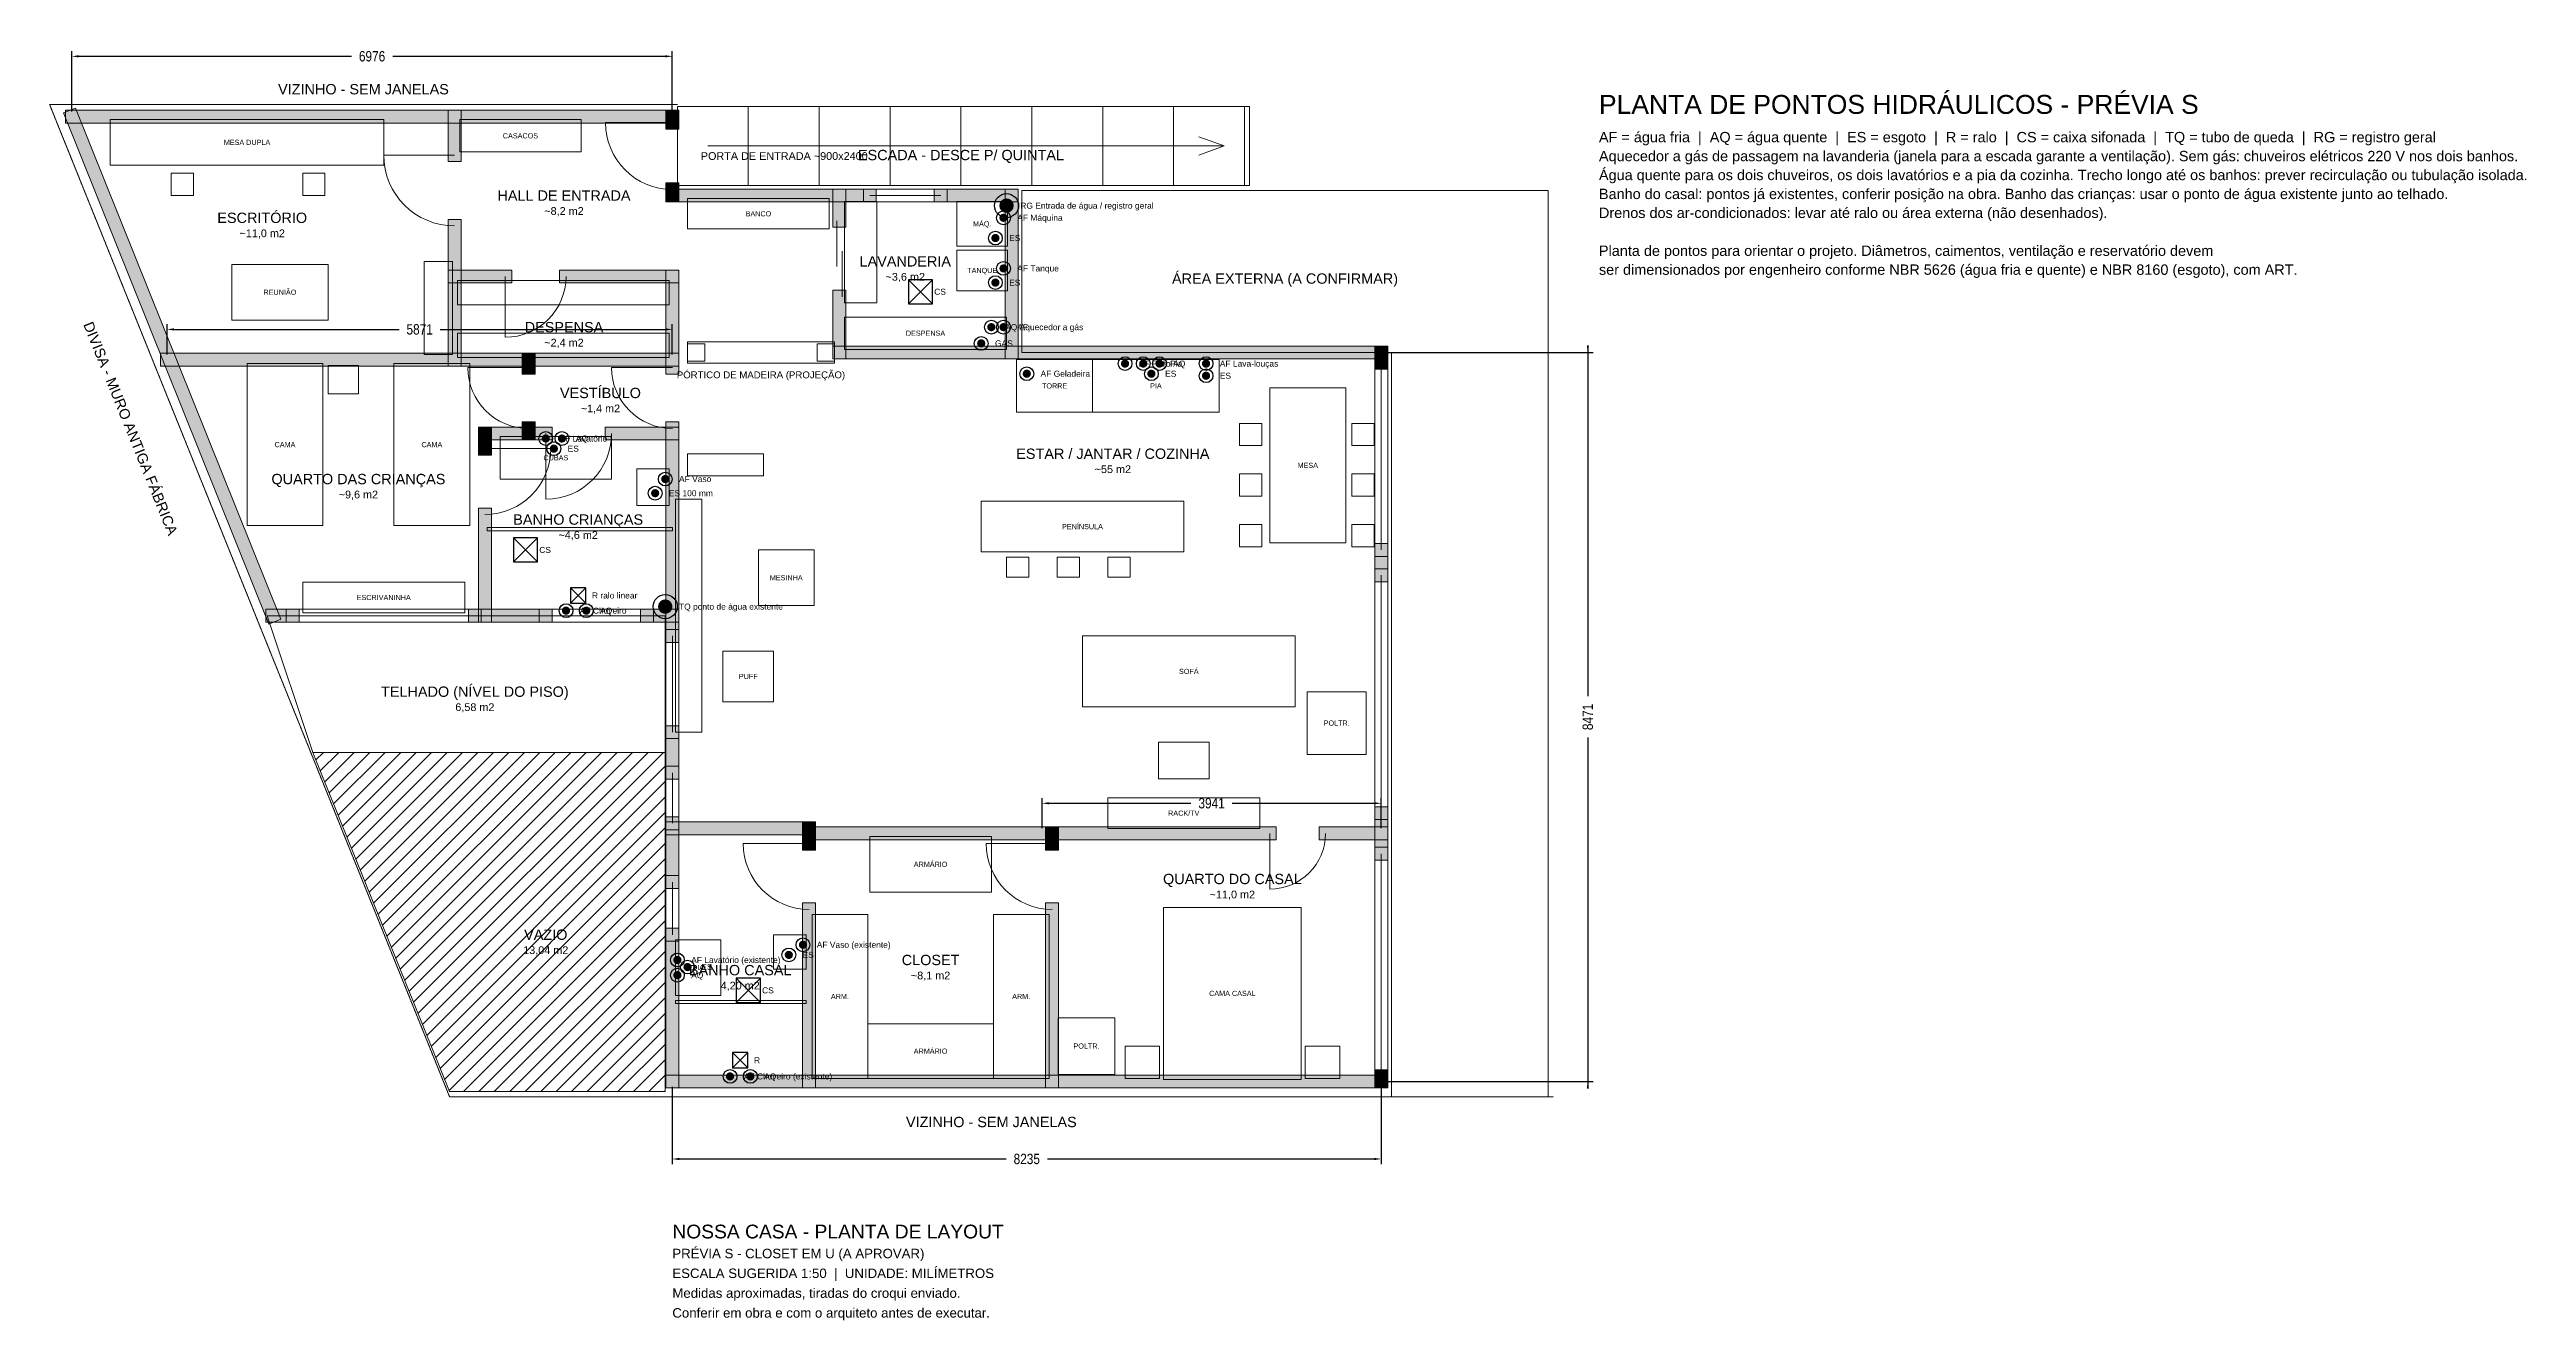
# Model space of a CAD drawing. Header units: millimetres. Extents: x -259 to 28516, y -2600 to 12167.
import ezdxf
from ezdxf.enums import TextEntityAlignment as Align

# ---------------------------------------------------------------- set-up
doc = ezdxf.new("R2010")
doc.units = ezdxf.units.MM
doc.linetypes.add('DASHED', pattern=[1.524, 1.27, -0.254])
for name, color, linetype, lineweight in [('ARQ-AMBIENTE', 9, 'Continuous', 13), ('ARQ-CARIMBO', 9, 'Continuous', 13), ('ARQ-COTA', 9, 'Continuous', 13), ('ARQ-DIVISA', 9, 'DASHED', 13), ('ARQ-ESCADA', 9, 'Continuous', 13), ('ARQ-EXTERNO', 9, 'Continuous', 13), ('ARQ-JANELA', 9, 'Continuous', 13), ('ARQ-MOBILIARIO', 9, 'Continuous', 13), ('ARQ-MOBILIARIO-TEXTO', 9, 'Continuous', 13), ('ARQ-PAREDE', 9, 'Continuous', 13), ('ARQ-PAREDE-HACHURA', 9, 'Continuous', 13), ('ARQ-PORTA', 9, 'Continuous', 13), ('ARQ-PORTICO', 9, 'DASHED', 13)]:
    doc.layers.add(name, color=color, linetype=linetype, lineweight=lineweight)
for name, color, linetype in [('HID-AGUA-FRIA', 5, 'Continuous'), ('HID-AGUA-QUENTE', 1, 'Continuous'), ('HID-ESGOTO', 30, 'Continuous'), ('HID-GAS', 2, 'Continuous'), ('HID-LEGENDA', 7, 'Continuous')]:
    doc.layers.add(name, color=color, linetype=linetype)
doc.styles.add('OpenSansCondensed-Light', font='OpenSansCondensed-Light.ttf')
doc.styles.get("Standard").update_dxf_attribs({"font": 'arial.ttf'})
doc.dimstyles.new('COTA-50', dxfattribs={"dimtxt": 120, "dimasz": 80, "dimexe": 60, "dimexo": 60, "dimgap": 40, "dimtad": 1, "dimdec": 0, "dimcen": 2.5, "dimazin": 3, "dimtfac": 1, "dimtmove": 0, "dimatfit": 3})

# ---------------------------------------------------------------- blocks, each defined once
blk = doc.blocks.new('_CLOSEDFILLED')
at = {"color": 0, "linetype": 'BYBLOCK'}
blk.add_solid([(-1, 0.16), (0, 0), (-1, -0.16)], dxfattribs=at)
blk = doc.blocks.new('*D1')
for p, q in [((6976, 116), (6976, -784)), ((15212, 116), (15212, -784)), ((7056, -724), (10854, -724)), ((11334, -724), (15132, -724))]:
    blk.add_line(p, q)
at = {"layer": 'Defpoints'}
for p in [(6976, 176), (15212, 176), (6976, -724)]:
    blk.add_point(p, dxfattribs=at)
at = {"layer": 'ARQ-COTA', "xscale": 80, "yscale": 80, "rotation": 180}
blk.add_blockref('_CLOSEDFILLED', (6976, -724), dxfattribs=at)
at = {"layer": 'ARQ-COTA', "xscale": 80, "yscale": 80}
blk.add_blockref('_CLOSEDFILLED', (15212, -724), dxfattribs=at)
at = {"layer": 'ARQ-COTA', "insert": (11094, -724), "char_height": 120, "attachment_point": 5, "style": 'OpenSansCondensed-Light'}
blk.add_mtext('8235', dxfattribs=at)
blk = doc.blocks.new('*D2')
for p, q in [((0, 11448), (0, 12148)), ((80, 12088), (3248, 12088)), ((3728, 12088), (6896, 12088)), ((6976, 11448), (6976, 12148))]:
    blk.add_line(p, q)
at = {"layer": 'Defpoints'}
for p in [(0, 12088), (0, 11388), (6976, 11388)]:
    blk.add_point(p, dxfattribs=at)
at = {"layer": 'ARQ-COTA', "xscale": 80, "yscale": 80, "rotation": 180}
blk.add_blockref('_CLOSEDFILLED', (0, 12088), dxfattribs=at)
at = {"layer": 'ARQ-COTA', "xscale": 80, "yscale": 80}
blk.add_blockref('_CLOSEDFILLED', (6976, 12088), dxfattribs=at)
at = {"layer": 'ARQ-COTA', "insert": (3488, 12088), "char_height": 120, "attachment_point": 5, "style": 'OpenSansCondensed-Light'}
blk.add_mtext('6976', dxfattribs=at)
blk = doc.blocks.new('*D3')
for p, q in [((15272, 8647), (17672, 8647)), ((17612, 8727), (17612, 4652)), ((17612, 4172), (17612, 96)), ((15272, 176), (17672, 176))]:
    blk.add_line(p, q)
at = {"layer": 'Defpoints'}
for p in [(15212, 8647), (17612, 8647), (15212, 176)]:
    blk.add_point(p, dxfattribs=at)
at = {"layer": 'ARQ-COTA', "xscale": 80, "yscale": 80}
for p, rotation in [((17612, 8647), 270), ((17612, 176), 90)]:
    blk.add_blockref('_CLOSEDFILLED', p, dxfattribs=dict(at, rotation=rotation))
at = {"layer": 'ARQ-COTA', "insert": (17612, 4412), "char_height": 120, "attachment_point": 5, "rotation": 90, "style": 'OpenSansCondensed-Light'}
blk.add_mtext('8471', dxfattribs=at)
blk = doc.blocks.new('*D4')
for p, q in [((11271, 3119), (11271, 3469)), ((15212, 3119), (15212, 3469)), ((11351, 3409), (13001, 3409)), ((13481, 3409), (15132, 3409))]:
    blk.add_line(p, q)
at = {"layer": 'Defpoints'}
for p in [(11271, 3409), (11271, 3059), (15212, 3059)]:
    blk.add_point(p, dxfattribs=at)
at = {"layer": 'ARQ-COTA', "xscale": 80, "yscale": 80, "rotation": 180}
blk.add_blockref('_CLOSEDFILLED', (11271, 3409), dxfattribs=at)
at = {"layer": 'ARQ-COTA', "xscale": 80, "yscale": 80}
blk.add_blockref('_CLOSEDFILLED', (15212, 3409), dxfattribs=at)
at = {"layer": 'ARQ-COTA', "insert": (13241, 3409), "char_height": 120, "attachment_point": 5, "style": 'OpenSansCondensed-Light'}
blk.add_mtext('3941', dxfattribs=at)
blk = doc.blocks.new('*D5')
for p, q in [((1106, 8625), (1106, 8975)), ((6976, 8625), (6976, 8975)), ((1186, 8915), (3801, 8915)), ((4281, 8915), (6896, 8915))]:
    blk.add_line(p, q)
at = {"layer": 'Defpoints'}
for p in [(1106, 8915), (1106, 8565), (6976, 8565)]:
    blk.add_point(p, dxfattribs=at)
at = {"layer": 'ARQ-COTA', "xscale": 80, "yscale": 80, "rotation": 180}
blk.add_blockref('_CLOSEDFILLED', (1106, 8915), dxfattribs=at)
at = {"layer": 'ARQ-COTA', "xscale": 80, "yscale": 80}
blk.add_blockref('_CLOSEDFILLED', (6976, 8915), dxfattribs=at)
at = {"layer": 'ARQ-COTA', "insert": (4041, 8915), "char_height": 120, "attachment_point": 5, "style": 'OpenSansCondensed-Light'}
blk.add_mtext('5871', dxfattribs=at)

msp = doc.modelspace()

# ---------------------------------------------------------------- hatches: boundary and pattern name
at = {"layer": 'ARQ-EXTERNO'}
h = msp.add_hatch(dxfattribs=at)
h.set_pattern_fill('ANSI31', color=254, scale=40)
h.paths.add_polyline_path([(2800, 4000), (6894.1, 4000), (6894.1, 58.8), (4388.2, 58.8)])
at = {"layer": 'ARQ-PAREDE-HACHURA'}
for points in [[(41.6, 11485.8), (2427, 5546.6), (2287.8, 5490.7), (-97.5, 11429.9)], [(-75, 11463.2), (7051.5, 11463.2), (7051.5, 11313.2), (-75, 11313.2)], [(4522.1, 11463.2), (4522.1, 10866.2), (4372.1, 10866.2), (4372.1, 11463.2)], [(7051.5, 11463.2), (7051.5, 11242.6), (6901.5, 11242.6), (6901.5, 11463.2)], [(7051.5, 10616.2), (7051.5, 10395.6), (6901.5, 10395.6), (6901.5, 10616.2)], [(6901.5, 10545.6), (9345.6, 10545.6), (9345.6, 10395.6), (6901.5, 10395.6)], [(8992.6, 10545.6), (8992.6, 10101.5), (8842.6, 10101.5), (8842.6, 10545.6)], [(10019.1, 10545.6), (10992.6, 10545.6), (10992.6, 10395.6), (10019.1, 10395.6)], [(10992.6, 10545.6), (10992.6, 8572.1), (10842.6, 8572.1), (10842.6, 10545.6)], [(4522.1, 10192.6), (4522.1, 8489.7), (4372.1, 8489.7), (4372.1, 10192.6)], [(4372.1, 9604.4), (5110.3, 9604.4), (5110.3, 9454.4), (4372.1, 9454.4)], [(5666.2, 9604.4), (7051.5, 9604.4), (7051.5, 9454.4), (5666.2, 9454.4)], [(7051.5, 9604.4), (7051.5, 8395.6), (6901.5, 8395.6), (6901.5, 9604.4)], [(8992.6, 9369.1), (8992.6, 8572.1), (8842.6, 8572.1), (8842.6, 9369.1)], [(1030.9, 8639.7), (7051.5, 8639.7), (7051.5, 8489.7), (1030.9, 8489.7)], [(5380.9, 8639.7), (5380.9, 8395.6), (5230.9, 8395.6), (5230.9, 8639.7)], [(8842.6, 8722.1), (10992.6, 8722.1), (10992.6, 8572.1), (8842.6, 8572.1)], [(10842.6, 8722.1), (15286.8, 8722.1), (15286.8, 8572.1), (10842.6, 8572.1)], [(15286.8, 8722.1), (15286.8, 8454.4), (15136.8, 8454.4), (15136.8, 8722.1)], [(4725, 7780.9), (5580.9, 7780.9), (5580.9, 7630.9), (4725, 7630.9)], [(4875, 7780.9), (4875, 7454.4), (4725, 7454.4), (4725, 7780.9)], [(5380.9, 7839.7), (5380.9, 7630.9), (5230.9, 7630.9), (5230.9, 7839.7)], [(6195.6, 7780.9), (7051.5, 7780.9), (7051.5, 7630.9), (6195.6, 7630.9)], [(7051.5, 7839.7), (7051.5, 5277.9), (6901.5, 5277.9), (6901.5, 7839.7)], [(4875, 6839.7), (4875, 5513.2), (4725, 5513.2), (4725, 6839.7)], [(15286.8, 6427.9), (15286.8, 5983.8), (15136.8, 5983.8), (15136.8, 6427.9)], [(2254.4, 5663.2), (2639.7, 5663.2), (2639.7, 5513.2), (2254.4, 5513.2)], [(4607.4, 5663.2), (5580.9, 5663.2), (5580.9, 5513.2), (4607.4, 5513.2)], [(6607.4, 5663.2), (7051.5, 5663.2), (7051.5, 5513.2), (6607.4, 5513.2)], [(7051.5, 4310.3), (7051.5, 3689.7), (6901.5, 3689.7), (6901.5, 4310.3)], [(7051.5, 3251.5), (7051.5, 2419.1), (6901.5, 2419.1), (6901.5, 3251.5)], [(6901.5, 3192.6), (8639.7, 3192.6), (8639.7, 3042.6), (6901.5, 3042.6)], [(8639.7, 3192.6), (8639.7, 2866.2), (8489.7, 2866.2), (8489.7, 3192.6)], [(15286.8, 3369.1), (15286.8, 2748.5), (15136.8, 2748.5), (15136.8, 3369.1)], [(8489.7, 3133.8), (13992.6, 3133.8), (13992.6, 2983.8), (8489.7, 2983.8)], [(11463.2, 3133.8), (11463.2, 2866.2), (11313.2, 2866.2), (11313.2, 3133.8)], [(14489.7, 3133.8), (15286.8, 3133.8), (15286.8, 2983.8), (14489.7, 2983.8)], [(8639.7, 2251.5), (8639.7, 101.5), (8489.7, 101.5), (8489.7, 2251.5)], [(11463.2, 2251.5), (11463.2, 101.5), (11313.2, 101.5), (11313.2, 2251.5)], [(7051.5, 1957.4), (7051.5, 101.5), (6901.5, 101.5), (6901.5, 1957.4)], [(15286.8, 310.3), (15286.8, 101.5), (15136.8, 101.5), (15136.8, 310.3)], [(6901.5, 251.5), (15286.8, 251.5), (15286.8, 101.5), (6901.5, 101.5)]]:
    msp.add_hatch(color=254, dxfattribs=at).paths.add_polyline_path(points)
at = {"layer": 'HID-AGUA-FRIA'}
h = msp.add_hatch(color=5, dxfattribs=at)
edge = h.paths.add_edge_path()
edge.add_arc((10858.8, 10352.9), 84, 0, 360)
h = msp.add_hatch(color=5, dxfattribs=at)
edge = h.paths.add_edge_path()
edge.add_arc((10823.5, 10211.8), 48, 0, 360)
h = msp.add_hatch(color=5, dxfattribs=at)
edge = h.paths.add_edge_path()
edge.add_arc((10823.5, 9623.5), 48, 0, 360)
h = msp.add_hatch(color=5, dxfattribs=at)
edge = h.paths.add_edge_path()
edge.add_arc((10823.5, 8941.2), 48, 0, 360)
h = msp.add_hatch(color=5, dxfattribs=at)
edge = h.paths.add_edge_path()
edge.add_arc((11094.1, 8400), 48, 0, 360)
h = msp.add_hatch(color=5, dxfattribs=at)
edge = h.paths.add_edge_path()
edge.add_arc((12235.3, 8517.6), 48, 0, 360)
h = msp.add_hatch(color=5, dxfattribs=at)
edge = h.paths.add_edge_path()
edge.add_arc((12447.1, 8517.6), 48, 0, 360)
h = msp.add_hatch(color=5, dxfattribs=at)
edge = h.paths.add_edge_path()
edge.add_arc((13176.5, 8517.6), 48, 0, 360)
h = msp.add_hatch(color=5, dxfattribs=at)
edge = h.paths.add_edge_path()
edge.add_arc((5505.9, 7647.1), 48, 0, 360)
h = msp.add_hatch(color=5, dxfattribs=at)
edge = h.paths.add_edge_path()
edge.add_arc((6894.1, 7176.5), 48, 0, 360)
h = msp.add_hatch(color=5, dxfattribs=at)
edge = h.paths.add_edge_path()
edge.add_arc((5741.2, 5647.1), 48, 0, 360)
h = msp.add_hatch(color=5, dxfattribs=at)
edge = h.paths.add_edge_path()
edge.add_arc((8494.1, 1764.7), 48, 0, 360)
h = msp.add_hatch(color=5, dxfattribs=at)
edge = h.paths.add_edge_path()
edge.add_arc((7035.3, 1588.2), 48, 0, 360)
h = msp.add_hatch(color=5, dxfattribs=at)
edge = h.paths.add_edge_path()
edge.add_arc((7647.1, 235.3), 48, 0, 360)
at = {"layer": 'HID-AGUA-QUENTE'}
h = msp.add_hatch(color=1, dxfattribs=at)
edge = h.paths.add_edge_path()
edge.add_arc((10682.4, 8941.2), 48, 0, 360)
h = msp.add_hatch(color=1, dxfattribs=at)
edge = h.paths.add_edge_path()
edge.add_arc((12635.3, 8517.6), 48, 0, 360)
h = msp.add_hatch(color=1, dxfattribs=at)
edge = h.paths.add_edge_path()
edge.add_arc((5694.1, 7647.1), 48, 0, 360)
h = msp.add_hatch(color=1, dxfattribs=at)
edge = h.paths.add_edge_path()
edge.add_arc((5976.5, 5647.1), 48, 0, 360)
h = msp.add_hatch(color=1, dxfattribs=at)
edge = h.paths.add_edge_path()
edge.add_arc((7035.3, 1411.8), 48, 0, 360)
h = msp.add_hatch(color=1, dxfattribs=at)
edge = h.paths.add_edge_path()
edge.add_arc((7882.4, 235.3), 48, 0, 360)
at = {"layer": 'HID-ESGOTO'}
h = msp.add_hatch(color=30, dxfattribs=at)
edge = h.paths.add_edge_path()
edge.add_arc((10729.4, 9976.5), 48, 0, 360)
h = msp.add_hatch(color=30, dxfattribs=at)
edge = h.paths.add_edge_path()
edge.add_arc((10729.4, 9458.8), 48, 0, 360)
h = msp.add_hatch(color=30, dxfattribs=at)
edge = h.paths.add_edge_path()
edge.add_arc((12541.2, 8400), 48, 0, 360)
h = msp.add_hatch(color=30, dxfattribs=at)
edge = h.paths.add_edge_path()
edge.add_arc((13176.5, 8376.5), 48, 0, 360)
h = msp.add_hatch(color=30, dxfattribs=at)
edge = h.paths.add_edge_path()
edge.add_arc((5600, 7529.4), 48, 0, 360)
h = msp.add_hatch(color=30, dxfattribs=at)
edge = h.paths.add_edge_path()
edge.add_arc((6776.5, 7011.8), 48, 0, 360)
h = msp.add_hatch(color=30, dxfattribs=at)
edge = h.paths.add_edge_path()
edge.add_arc((6894.1, 5694.1), 84, 0, 360)
h = msp.add_hatch(color=30, dxfattribs=at)
edge = h.paths.add_edge_path()
edge.add_arc((7152.9, 1505.9), 48, 0, 360)
h = msp.add_hatch(color=30, dxfattribs=at)
edge = h.paths.add_edge_path()
edge.add_arc((8329.4, 1647.1), 48, 0, 360)
at = {"layer": 'HID-GAS'}
h = msp.add_hatch(color=2, dxfattribs=at)
edge = h.paths.add_edge_path()
edge.add_arc((10564.7, 8752.9), 48, 0, 360)

# ---------------------------------------------------------------- linework, layer by layer
at = {"layer": 'ARQ-DIVISA'}
for points in [[(-258.8, 11529.4), (7035.3, 11529.4)], [(-258.8, 11529.4), (4388.2, 0), (17211.8, 0)]]:
    msp.add_lwpolyline(points, dxfattribs=at)
at = {"layer": 'ARQ-ESCADA'}
for p, q in [((7035.3, 11505.9), (7035.3, 10588.2)), ((7858.8, 11505.9), (7858.8, 10588.2)), ((8682.4, 11505.9), (8682.4, 10588.2)), ((9505.9, 11505.9), (9505.9, 10588.2)), ((10329.4, 11505.9), (10329.4, 10588.2)), ((11152.9, 11505.9), (11152.9, 10588.2)), ((11976.5, 11505.9), (11976.5, 10588.2)), ((12800, 11505.9), (12800, 10588.2)), ((13623.5, 11505.9), (13623.5, 10588.2)), ((7388.2, 11047.1), (13388.2, 11047.1))]:
    msp.add_line(p, q, dxfattribs=at)
msp.add_lwpolyline([(13094.1, 11152.9), (13388.2, 11047.1), (13094.1, 10941.2)], dxfattribs=at)
at = {"layer": 'ARQ-EXTERNO'}
for points in [[(7035.3, 11505.9), (13682.4, 11505.9), (13682.4, 10588.2), (7035.3, 10588.2)], [(11035.3, 10529.4), (17152.9, 10529.4), (17152.9, 0), (15329.4, 0), (15329.4, 8647.1), (11035.3, 8647.1)], [(2270.6, 5588.2), (6894.1, 5588.2), (6894.1, 4000), (2800, 4000)], [(2800, 4000), (6894.1, 4000), (6894.1, 58.8), (4388.2, 58.8)]]:
    msp.add_lwpolyline(points, close=True, dxfattribs=at)
at = {"layer": 'ARQ-JANELA'}
for p, q in [((9270.6, 10470.6), (10094.1, 10470.6)), ((15211.8, 8529.4), (15211.8, 6352.9)), ((15211.8, 6058.8), (15211.8, 3294.1)), ((2564.7, 5588.2), (4682.4, 5588.2)), ((5505.9, 5588.2), (6682.4, 5588.2)), ((6976.5, 5352.9), (6976.5, 4235.3)), ((6976.5, 3764.7), (6976.5, 3176.5)), ((15211.8, 2823.5), (15211.8, 235.3)), ((6976.5, 2494.1), (6976.5, 1882.4))]:
    msp.add_line(p, q, dxfattribs=at)
for points in [[(9195.6, 10545.6), (10169.1, 10545.6), (10169.1, 10395.6), (9195.6, 10395.6)], [(15286.8, 8604.4), (15286.8, 6277.9), (15136.8, 6277.9), (15136.8, 8604.4)], [(15286.8, 6133.8), (15286.8, 3219.1), (15136.8, 3219.1), (15136.8, 6133.8)], [(2489.7, 5663.2), (4757.4, 5663.2), (4757.4, 5513.2), (2489.7, 5513.2)], [(5430.9, 5663.2), (6757.4, 5663.2), (6757.4, 5513.2), (5430.9, 5513.2)], [(7051.5, 5427.9), (7051.5, 4160.3), (6901.5, 4160.3), (6901.5, 5427.9)], [(7051.5, 3839.7), (7051.5, 3101.5), (6901.5, 3101.5), (6901.5, 3839.7)], [(15286.8, 2898.5), (15286.8, 160.3), (15136.8, 160.3), (15136.8, 2898.5)], [(7051.5, 2569.1), (7051.5, 1807.4), (6901.5, 1807.4), (6901.5, 2569.1)]]:
    msp.add_lwpolyline(points, close=True, dxfattribs=at)
at = {"layer": 'ARQ-MOBILIARIO'}
for points in [[(447.1, 11352.9), (3623.5, 11352.9), (3623.5, 10823.5), (447.1, 10823.5)], [(4505.9, 11352.9), (5917.6, 11352.9), (5917.6, 10976.5), (4505.9, 10976.5)], [(1152.9, 10729.4), (1411.8, 10729.4), (1411.8, 10470.6), (1152.9, 10470.6)], [(2682.4, 10729.4), (2941.2, 10729.4), (2941.2, 10470.6), (2682.4, 10470.6)], [(7152.9, 10435.3), (8800, 10435.3), (8800, 10082.4), (7152.9, 10082.4)], [(8976.5, 10400), (9352.9, 10400), (9352.9, 9223.5), (8976.5, 9223.5)], [(10282.4, 10400), (10870.6, 10400), (10870.6, 9882.4), (10282.4, 9882.4)], [(10282.4, 9835.3), (10870.6, 9835.3), (10870.6, 9364.7), (10282.4, 9364.7)], [(1858.8, 9670.6), (2976.5, 9670.6), (2976.5, 9023.5), (1858.8, 9023.5)], [(4094.1, 9705.9), (4423.5, 9705.9), (4423.5, 8623.5), (4094.1, 8623.5)], [(4482.4, 9482.4), (6941.2, 9482.4), (6941.2, 9200), (4482.4, 9200)], [(8976.5, 9058.8), (10858.8, 9058.8), (10858.8, 8682.4), (8976.5, 8682.4)], [(4482.4, 8870.6), (6941.2, 8870.6), (6941.2, 8588.2), (4482.4, 8588.2)], [(2035.3, 8517.6), (2917.6, 8517.6), (2917.6, 6635.3), (2035.3, 6635.3)], [(2976.5, 8494.1), (3329.4, 8494.1), (3329.4, 8164.7), (2976.5, 8164.7)], [(3741.2, 8517.6), (4623.5, 8517.6), (4623.5, 6635.3), (3741.2, 6635.3)], [(10976.5, 8564.7), (11858.8, 8564.7), (11858.8, 7952.9), (10976.5, 7952.9)], [(11858.8, 8564.7), (13329.4, 8564.7), (13329.4, 7952.9), (11858.8, 7952.9)], [(13917.6, 8235.3), (14800, 8235.3), (14800, 6435.3), (13917.6, 6435.3)], [(13564.7, 7823.5), (13823.5, 7823.5), (13823.5, 7564.7), (13564.7, 7564.7)], [(14870.6, 7823.5), (15129.4, 7823.5), (15129.4, 7564.7), (14870.6, 7564.7)], [(4976.5, 7670.6), (6270.6, 7670.6), (6270.6, 7176.5), (4976.5, 7176.5)], [(6564.7, 7294.1), (6941.2, 7294.1), (6941.2, 6870.6), (6564.7, 6870.6)], [(7152.9, 7470.6), (8035.3, 7470.6), (8035.3, 7211.8), (7152.9, 7211.8)], [(13564.7, 7235.3), (13823.5, 7235.3), (13823.5, 6976.5), (13564.7, 6976.5)], [(14870.6, 7235.3), (15129.4, 7235.3), (15129.4, 6976.5), (14870.6, 6976.5)], [(7011.8, 6941.2), (7317.6, 6941.2), (7317.6, 4235.3), (7011.8, 4235.3)], [(10564.7, 6917.6), (12917.6, 6917.6), (12917.6, 6329.4), (10564.7, 6329.4)], [(13564.7, 6647.1), (13823.5, 6647.1), (13823.5, 6388.2), (13564.7, 6388.2)], [(14870.6, 6647.1), (15129.4, 6647.1), (15129.4, 6388.2), (14870.6, 6388.2)], [(4823.5, 6611.8), (6976.5, 6611.8), (6976.5, 6576.5), (4823.5, 6576.5)], [(7976.5, 6352.9), (8623.5, 6352.9), (8623.5, 5705.9), (7976.5, 5705.9)], [(10858.8, 6270.6), (11117.6, 6270.6), (11117.6, 6035.3), (10858.8, 6035.3)], [(11447.1, 6270.6), (11705.9, 6270.6), (11705.9, 6035.3), (11447.1, 6035.3)], [(12035.3, 6270.6), (12294.1, 6270.6), (12294.1, 6035.3), (12035.3, 6035.3)], [(2682.4, 5976.5), (4564.7, 5976.5), (4564.7, 5623.5), (2682.4, 5623.5)], [(11741.2, 5352.9), (14211.8, 5352.9), (14211.8, 4529.4), (11741.2, 4529.4)], [(7564.7, 5176.5), (8152.9, 5176.5), (8152.9, 4588.2), (7564.7, 4588.2)], [(14352.9, 4705.9), (15035.3, 4705.9), (15035.3, 3976.5), (14352.9, 3976.5)], [(12623.5, 4117.6), (13211.8, 4117.6), (13211.8, 3694.1), (12623.5, 3694.1)], [(12035.3, 3470.6), (13800, 3470.6), (13800, 3117.6), (12035.3, 3117.6)], [(9270.6, 3023.5), (10682.4, 3023.5), (10682.4, 2376.5), (9270.6, 2376.5)], [(8600, 2117.6), (9247.1, 2117.6), (9247.1, 211.8), (8600, 211.8)], [(10705.9, 2117.6), (11352.9, 2117.6), (11352.9, 211.8), (10705.9, 211.8)], [(12682.4, 2200), (14282.4, 2200), (14282.4, 200), (12682.4, 200)], [(7011.8, 1823.5), (7541.2, 1823.5), (7541.2, 1176.5), (7011.8, 1176.5)], [(8152.9, 1882.4), (8529.4, 1882.4), (8529.4, 1482.4), (8152.9, 1482.4)], [(7011.8, 1117.6), (8529.4, 1117.6), (8529.4, 1082.4), (7011.8, 1082.4)], [(11458.8, 917.6), (12117.6, 917.6), (12117.6, 258.8), (11458.8, 258.8)], [(9247.1, 847.1), (10705.9, 847.1), (10705.9, 211.8), (9247.1, 211.8)], [(12235.3, 588.2), (12635.3, 588.2), (12635.3, 211.8), (12235.3, 211.8)], [(14329.4, 588.2), (14729.4, 588.2), (14729.4, 211.8), (14329.4, 211.8)]]:
    msp.add_lwpolyline(points, close=True, dxfattribs=at)
at = {"layer": 'ARQ-PAREDE'}
for points in [[(41.6, 11485.8), (2427, 5546.6), (2287.8, 5490.7), (-97.5, 11429.9)], [(-75, 11463.2), (7051.5, 11463.2), (7051.5, 11313.2), (-75, 11313.2)], [(4522.1, 11463.2), (4522.1, 10866.2), (4372.1, 10866.2), (4372.1, 11463.2)], [(7051.5, 11463.2), (7051.5, 11242.6), (6901.5, 11242.6), (6901.5, 11463.2)], [(7051.5, 10616.2), (7051.5, 10395.6), (6901.5, 10395.6), (6901.5, 10616.2)], [(6901.5, 10545.6), (9345.6, 10545.6), (9345.6, 10395.6), (6901.5, 10395.6)], [(8992.6, 10545.6), (8992.6, 10101.5), (8842.6, 10101.5), (8842.6, 10545.6)], [(10019.1, 10545.6), (10992.6, 10545.6), (10992.6, 10395.6), (10019.1, 10395.6)], [(10992.6, 10545.6), (10992.6, 8572.1), (10842.6, 8572.1), (10842.6, 10545.6)], [(4522.1, 10192.6), (4522.1, 8489.7), (4372.1, 8489.7), (4372.1, 10192.6)], [(4372.1, 9604.4), (5110.3, 9604.4), (5110.3, 9454.4), (4372.1, 9454.4)], [(5666.2, 9604.4), (7051.5, 9604.4), (7051.5, 9454.4), (5666.2, 9454.4)], [(7051.5, 9604.4), (7051.5, 8395.6), (6901.5, 8395.6), (6901.5, 9604.4)], [(8992.6, 9369.1), (8992.6, 8572.1), (8842.6, 8572.1), (8842.6, 9369.1)], [(1030.9, 8639.7), (7051.5, 8639.7), (7051.5, 8489.7), (1030.9, 8489.7)], [(5380.9, 8639.7), (5380.9, 8395.6), (5230.9, 8395.6), (5230.9, 8639.7)], [(8842.6, 8722.1), (10992.6, 8722.1), (10992.6, 8572.1), (8842.6, 8572.1)], [(10842.6, 8722.1), (15286.8, 8722.1), (15286.8, 8572.1), (10842.6, 8572.1)], [(15286.8, 8722.1), (15286.8, 8454.4), (15136.8, 8454.4), (15136.8, 8722.1)], [(4725, 7780.9), (5580.9, 7780.9), (5580.9, 7630.9), (4725, 7630.9)], [(4875, 7780.9), (4875, 7454.4), (4725, 7454.4), (4725, 7780.9)], [(5380.9, 7839.7), (5380.9, 7630.9), (5230.9, 7630.9), (5230.9, 7839.7)], [(6195.6, 7780.9), (7051.5, 7780.9), (7051.5, 7630.9), (6195.6, 7630.9)], [(7051.5, 7839.7), (7051.5, 5277.9), (6901.5, 5277.9), (6901.5, 7839.7)], [(4875, 6839.7), (4875, 5513.2), (4725, 5513.2), (4725, 6839.7)], [(15286.8, 6427.9), (15286.8, 5983.8), (15136.8, 5983.8), (15136.8, 6427.9)], [(2254.4, 5663.2), (2639.7, 5663.2), (2639.7, 5513.2), (2254.4, 5513.2)], [(4607.4, 5663.2), (5580.9, 5663.2), (5580.9, 5513.2), (4607.4, 5513.2)], [(6607.4, 5663.2), (7051.5, 5663.2), (7051.5, 5513.2), (6607.4, 5513.2)], [(7051.5, 4310.3), (7051.5, 3689.7), (6901.5, 3689.7), (6901.5, 4310.3)], [(7051.5, 3251.5), (7051.5, 2419.1), (6901.5, 2419.1), (6901.5, 3251.5)], [(6901.5, 3192.6), (8639.7, 3192.6), (8639.7, 3042.6), (6901.5, 3042.6)], [(8639.7, 3192.6), (8639.7, 2866.2), (8489.7, 2866.2), (8489.7, 3192.6)], [(15286.8, 3369.1), (15286.8, 2748.5), (15136.8, 2748.5), (15136.8, 3369.1)], [(8489.7, 3133.8), (13992.6, 3133.8), (13992.6, 2983.8), (8489.7, 2983.8)], [(11463.2, 3133.8), (11463.2, 2866.2), (11313.2, 2866.2), (11313.2, 3133.8)], [(14489.7, 3133.8), (15286.8, 3133.8), (15286.8, 2983.8), (14489.7, 2983.8)], [(8639.7, 2251.5), (8639.7, 101.5), (8489.7, 101.5), (8489.7, 2251.5)], [(11463.2, 2251.5), (11463.2, 101.5), (11313.2, 101.5), (11313.2, 2251.5)], [(7051.5, 1957.4), (7051.5, 101.5), (6901.5, 101.5), (6901.5, 1957.4)], [(15286.8, 310.3), (15286.8, 101.5), (15136.8, 101.5), (15136.8, 310.3)], [(6901.5, 251.5), (15286.8, 251.5), (15286.8, 101.5), (6901.5, 101.5)]]:
    msp.add_lwpolyline(points, close=True, dxfattribs=at)
at = {"layer": 'ARQ-PORTA'}
for p, q in [((6976.5, 11317.6), (6200, 11317.6)), ((4447.1, 10941.2), (3623.5, 10941.2)), ((8887.6, 10176.5), (8887.6, 9647.1)), ((8947.6, 9823.5), (8947.6, 9294.1)), ((5035.3, 9529.4), (5035.3, 8823.5)), ((5305.9, 8470.6), (4600, 8470.6)), ((6976.5, 8470.6), (6270.6, 8470.6)), ((4800, 7529.4), (5564.7, 7529.4)), ((5505.9, 7705.9), (5505.9, 6941.2)), ((8564.7, 2941.2), (7800, 2941.2)), ((11388.2, 2941.2), (10623.5, 2941.2)), ((13917.6, 3058.8), (13917.6, 2411.8))]:
    msp.add_line(p, q, dxfattribs=at)
for centre, radius, start, end in [((6976.5, 11317.6), 776.5, 180, 270), ((4447.1, 10941.2), 823.5, 180, 270), ((5035.3, 9529.4), 705.9, -90, 0), ((5305.9, 8470.6), 705.9, 180, 270), ((6976.5, 8470.6), 705.9, 180, 270), ((4800, 7529.4), 764.7, -90, 0), ((5505.9, 7705.9), 764.7, -90, 0), ((8564.7, 2941.2), 764.7, 180, 270), ((11388.2, 2941.2), 764.7, 180, 270), ((13917.6, 3058.8), 647.1, -90, 0)]:
    msp.add_arc(centre, radius, start, end, dxfattribs=at)
at = {"layer": 'ARQ-PORTICO'}
for points in [[(7152.9, 8522.1), (8858.8, 8522.1), (8858.8, 8772.1), (7152.9, 8772.1)], [(7152.9, 8547.1), (7352.9, 8547.1), (7352.9, 8747.1), (7152.9, 8747.1)], [(8658.8, 8547.1), (8858.8, 8547.1), (8858.8, 8747.1), (8658.8, 8747.1)]]:
    msp.add_lwpolyline(points, close=True, dxfattribs=at)
at = {"layer": 'HID-AGUA-FRIA'}
for centre, radius in [((10858.8, 10352.9), 140), ((10823.5, 10211.8), 80), ((10823.5, 9623.5), 80), ((10823.5, 8941.2), 80), ((11094.1, 8400), 80), ((12235.3, 8517.6), 80), ((12447.1, 8517.6), 80), ((13176.5, 8517.6), 80), ((5505.9, 7647.1), 80), ((6894.1, 7176.5), 80), ((5741.2, 5647.1), 80), ((8494.1, 1764.7), 80), ((7035.3, 1588.2), 80), ((7647.1, 235.3), 80)]:
    msp.add_circle(centre, radius, dxfattribs=at)
at = {"layer": 'HID-AGUA-QUENTE'}
for centre in [(10682.4, 8941.2), (12635.3, 8517.6), (5694.1, 7647.1), (5976.5, 5647.1), (7035.3, 1411.8), (7882.4, 235.3)]:
    msp.add_circle(centre, 80, dxfattribs=at)
at = {"layer": 'HID-ESGOTO'}
for p, q in [((9718.8, 9212.9), (9998.8, 9492.9)), ((9718.8, 9492.9), (9998.8, 9212.9)), ((5130.6, 6212.9), (5410.6, 6492.9)), ((5130.6, 6492.9), (5410.6, 6212.9)), ((5792.4, 5733.5), (5972.4, 5913.5)), ((5792.4, 5913.5), (5972.4, 5733.5)), ((7718.8, 1095.3), (7998.8, 1375.3)), ((7718.8, 1375.3), (7998.8, 1095.3)), ((7674.7, 333.5), (7854.7, 513.5)), ((7674.7, 513.5), (7854.7, 333.5))]:
    msp.add_line(p, q, dxfattribs=at)
for points in [[(9718.8, 9212.9), (9998.8, 9212.9), (9998.8, 9492.9), (9718.8, 9492.9)], [(5130.6, 6212.9), (5410.6, 6212.9), (5410.6, 6492.9), (5130.6, 6492.9)], [(5792.4, 5733.5), (5972.4, 5733.5), (5972.4, 5913.5), (5792.4, 5913.5)], [(7718.8, 1095.3), (7998.8, 1095.3), (7998.8, 1375.3), (7718.8, 1375.3)], [(7674.7, 333.5), (7854.7, 333.5), (7854.7, 513.5), (7674.7, 513.5)]]:
    msp.add_lwpolyline(points, close=True, dxfattribs=at)
for centre, radius in [((10729.4, 9976.5), 80), ((10729.4, 9458.8), 80), ((12541.2, 8400), 80), ((13176.5, 8376.5), 80), ((5600, 7529.4), 80), ((6776.5, 7011.8), 80), ((6894.1, 5694.1), 140), ((8329.4, 1647.1), 80), ((7152.9, 1505.9), 80)]:
    msp.add_circle(centre, radius, dxfattribs=at)
at = {"layer": 'HID-GAS'}
msp.add_circle((10564.7, 8752.9), 80, dxfattribs=at)

# ---------------------------------------------------------------- texts
at = {"layer": 'ARQ-AMBIENTE'}
for s, height, p in [('ESCADA - DESCE P/ QUINTAL', 120, (10329.4, 10941.2)), ('HALL DE ENTRADA', 120, (5717.6, 10470.6)), ('ESCRITÓRIO', 120, (2211.8, 10211.8)), ('~11,0 m2', 90, (2211.8, 10031.8)), ('~8,2 m2', 90, (5717.6, 10290.6)), ('LAVANDERIA', 120, (9682.4, 9705.9)), ('~3,6 m2', 90, (9682.4, 9525.9)), ('ÁREA EXTERNA (A CONFIRMAR)', 120, (14094.1, 9505.9)), ('DESPENSA', 120, (5717.6, 8941.2)), ('~2,4 m2', 90, (5717.6, 8761.2)), ('VESTÍBULO', 120, (6141.2, 8176.5)), ('~1,4 m2', 90, (6141.2, 7996.5)), ('ESTAR / JANTAR / COZINHA', 120, (12094.1, 7470.6)), ('QUARTO DAS CRIANÇAS', 120, (3329.4, 7176.5)), ('~55 m2', 90, (12094.1, 7290.6)), ('~9,6 m2', 90, (3329.4, 6996.5)), ('BANHO CRIANÇAS', 120, (5882.4, 6705.9)), ('~4,6 m2', 90, (5882.4, 6525.9)), ('TELHADO (NÍVEL DO PISO)', 120, (4682.4, 4705.9)), ('6,58 m2', 90, (4682.4, 4525.9)), ('QUARTO DO CASAL', 120, (13482.4, 2529.4)), ('~11,0 m2', 90, (13482.4, 2349.4)), ('13,04 m2', 90, (5505.9, 1702.4)), ('VAZIO', 120, (5505.9, 1882.4)), ('BANHO CASAL', 120, (7764.7, 1470.6)), ('CLOSET', 120, (9976.5, 1588.2)), ('~8,1 m2', 90, (9976.5, 1408.2)), ('4,20 m2', 90, (7764.7, 1290.6))]:
    msp.add_text(s, height=height, dxfattribs=at).set_placement(p, align=Align.MIDDLE_CENTER)
at = {"layer": 'ARQ-CARIMBO'}
for s, height, p in [('NOSSA CASA - PLANTA DE LAYOUT', 160, (6976.5, -1647.1)), ('PRÉVIA S - CLOSET EM U (A APROVAR)', 110, (6976.5, -1877.1)), ('ESCALA SUGERIDA 1:50  |  UNIDADE: MILÍMETROS', 110, (6976.5, -2107.1)), ('Medidas aproximadas, tiradas do croqui enviado.', 110, (6976.5, -2337.1)), ('Conferir em obra e com o arquiteto antes de executar.', 110, (6976.5, -2567.1))]:
    msp.add_text(s, height=height, dxfattribs=at).set_placement(p)
at = {"layer": 'ARQ-DIVISA'}
for p in [(3388.2, 11705.9), (10682.4, -294.1)]:
    msp.add_text('VIZINHO - SEM JANELAS', height=120, dxfattribs=at).set_placement(p, align=Align.MIDDLE_CENTER)
msp.add_text('DIVISA - MURO ANTIGA FÁBRICA', height=120, rotation=-68.05, dxfattribs=at).set_placement((682.4, 7764.7), align=Align.MIDDLE_CENTER)
at = {"layer": 'ARQ-MOBILIARIO-TEXTO'}
for s, p in [('MESA DUPLA', (2035.3, 11088.2)), ('CASACOS', (5211.8, 11164.7)), ('BANCO', (7976.5, 10258.8)), ('MÁQ.', (10576.5, 10141.2)), ('TANQUE', (10576.5, 9600)), ('REUNIÃO', (2417.6, 9347.1)), ('DESPENSA', (9917.6, 8870.6)), ('TORRE', (11417.6, 8258.8)), ('PIA', (12594.1, 8258.8)), ('CAMA', (2476.5, 7576.5)), ('CAMA', (4182.4, 7576.5)), ('CUBAS', (5623.5, 7423.5)), ('MESA', (14358.8, 7335.3)), ('PENÍNSULA', (11741.2, 6623.5)), ('MESINHA', (8300, 6029.4)), ('ESCRIVANINHA', (3623.5, 5800)), ('PUFF', (7858.8, 4882.4)), ('SOFÁ', (12976.5, 4941.2)), ('POLTR.', (14694.1, 4341.2)), ('RACK/TV', (12917.6, 3294.1)), ('ARMÁRIO', (9976.5, 2700)), ('PIA', (7276.5, 1500)), ('ARM.', (8923.5, 1164.7)), ('ARM.', (11029.4, 1164.7)), ('CAMA CASAL', (13482.4, 1200)), ('POLTR.', (11788.2, 588.2)), ('ARMÁRIO', (9976.5, 529.4))]:
    msp.add_text(s, height=60, dxfattribs=at).set_placement(p, align=Align.MIDDLE_CENTER)
at = {"layer": 'ARQ-PORTA'}
msp.add_text('PORTA DE ENTRADA ~900x2400', height=90, dxfattribs=at).set_placement((8276.5, 10929.4), align=Align.MIDDLE_CENTER)
at = {"layer": 'ARQ-PORTICO'}
msp.add_text('PÓRTICO DE MADEIRA (PROJEÇÃO)', height=80, dxfattribs=at).set_placement((8005.9, 8387.1), align=Align.MIDDLE_CENTER)
at = {"layer": 'HID-AGUA-FRIA'}
for s, p in [('RG Entrada de água / registro geral', (11018.8, 10352.9)), ('AF Máquina', (10983.5, 10211.8)), ('AF Tanque', (10983.5, 9623.5)), ('AF', (10983.5, 8941.2)), ('AF Geladeira', (11254.1, 8400)), ('AF Filtro', (12395.3, 8517.6)), ('AF Pia', (12607.1, 8517.6)), ('AF Lava-louças', (13336.5, 8517.6)), ('AF Lavatório', (5665.9, 7647.1)), ('AF Vaso', (7054.1, 7176.5)), ('AF Chuveiro', (5901.2, 5647.1)), ('AF Vaso (existente)', (8654.1, 1764.7)), ('AF Lavatório (existente)', (7195.3, 1588.2)), ('AF Chuveiro (existente)', (7807.1, 235.3))]:
    msp.add_text(s, height=70, dxfattribs=at).set_placement(p, align=Align.MIDDLE_LEFT)
at = {"layer": 'HID-AGUA-QUENTE'}
for s, p in [('AQ Aquecedor a gás', (10842.4, 8941.2)), ('AQ', (12795.3, 8517.6)), ('AQ', (5854.1, 7647.1)), ('AQ', (6136.5, 5647.1)), ('AQ', (7195.3, 1411.8)), ('AQ', (8042.4, 235.3))]:
    msp.add_text(s, height=70, dxfattribs=at).set_placement(p, align=Align.MIDDLE_LEFT)
at = {"layer": 'HID-ESGOTO'}
for s, p in [('ES', (10889.4, 9976.5)), ('CS', (10018.8, 9352.9)), ('ES', (10889.4, 9458.8)), ('ES', (12701.2, 8400)), ('ES', (13336.5, 8376.5)), ('ES', (5760, 7529.4)), ('ES 100 mm', (6936.5, 7011.8)), ('CS', (5430.6, 6352.9)), ('R ralo linear', (6042.4, 5823.5)), ('TQ ponto de água existente', (7054.1, 5694.1)), ('ES', (7312.9, 1505.9)), ('ES', (8489.4, 1647.1)), ('CS', (8018.8, 1235.3)), ('R', (7924.7, 423.5))]:
    msp.add_text(s, height=70, dxfattribs=at).set_placement(p, align=Align.MIDDLE_LEFT)
at = {"layer": 'HID-GAS'}
msp.add_text('GAS', height=70, dxfattribs=at).set_placement((10724.7, 8752.9), align=Align.MIDDLE_LEFT)
at = {"layer": 'HID-LEGENDA'}
for s, height, p in [('PLANTA DE PONTOS HIDRÁULICOS - PRÉVIA S', 220, (17741.2, 11529.4)), ('AF = água fria  |  AQ = água quente  |  ES = esgoto  |  R = ralo  |  CS = caixa sifonada  |  TQ = tubo de queda  |  RG = registro geral', 120, (17741.2, 11149.4)), ('Aquecedor a gás de passagem na lavanderia (janela para a escada garante a ventilação). Sem gás: chuveiros elétricos 220 V nos dois banhos.', 120, (17741.2, 10929.4)), ('Água quente para os dois chuveiros, os dois lavatórios e a pia da cozinha. Trecho longo até os banhos: prever recirculação ou tubulação isolada.', 120, (17741.2, 10709.4)), ('Banho do casal: pontos já existentes, conferir posição na obra. Banho das crianças: usar o ponto de água existente junto ao telhado.', 120, (17741.2, 10489.4)), ('Drenos dos ar-condicionados: levar até ralo ou área externa (não desenhados).', 120, (17741.2, 10269.4)), ('Planta de pontos para orientar o projeto. Diâmetros, caimentos, ventilação e reservatório devem', 120, (17741.2, 9829.4)), ('ser dimensionados por engenheiro conforme NBR 5626 (água fria e quente) e NBR 8160 (esgoto), com ART.', 120, (17741.2, 9609.4))]:
    msp.add_text(s, height=height, dxfattribs=at).set_placement(p, align=Align.MIDDLE_LEFT)

# ---------------------------------------------------------------- dimensions: what is measured, and where the dimension line sits
at = {"layer": 'ARQ-COTA'}
for base, p1, p2, picture, middle in [((0, 12088.2353), (0, 11388.2353), (6976.4706, 11388.2353), '*D2', (3488.2353, 12088.2353)), ((1105.9, 8914.7), (1105.9, 8564.7), (6976.5, 8564.7), '*D5', (4041.2, 8914.7)), ((11270.6, 3408.8), (11270.6, 3058.8), (15211.8, 3058.8), '*D4', (13241.2, 3408.8)), ((6976.5, -723.5), (6976.5, 176.5), (15211.8, 176.5), '*D1', (11094.1, -723.5))]:
    dim = msp.add_linear_dim(base=base, p1=p1, p2=p2, dimstyle='COTA-50', dxfattribs=at)
    dim.commit()
    dim.dimension.update_dxf_attribs({"geometry": picture, "text_midpoint": middle})
dim = msp.add_linear_dim(base=(17611.8, 8647.1), p1=(15211.8, 8647.1), p2=(15211.8, 176.5), angle=90, dimstyle='COTA-50', dxfattribs=at)
dim.commit()
dim.dimension.update_dxf_attribs({"geometry": '*D3', "text_midpoint": (17611.8, 4411.8)})

doc.saveas('drawing.dxf')
